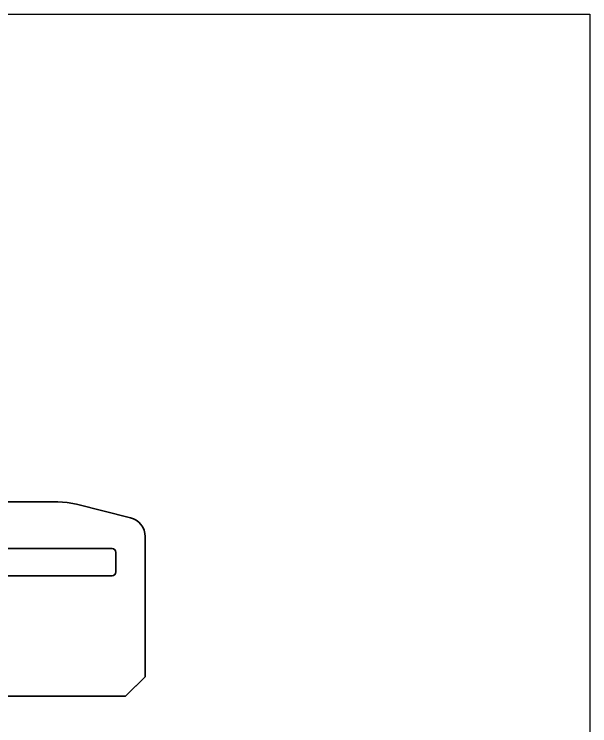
# Model space of a CAD drawing. Extents: x -442948 to -439736, y 420528 to 424220.
# Drawn here: x -442338.3 to -442190, y 423911.1 to 424094.4 of the extents above; entities that cross this region are included whole.
import ezdxf

# ---------------------------------------------------------------- set-up
doc = ezdxf.new("R2010")
doc.units = 0
doc.linetypes.add('DASHED2', pattern=[9.525, 6.35, -3.175])
doc.layers.add('GIZLI', color=8, linetype='DASHED2', lineweight=18)
doc.layers.add('GORUNEN', color=7, linetype='Continuous', lineweight=35)

msp = doc.modelspace()

# ---------------------------------------------------------------- linework, layer by layer
msp.add_lwpolyline([(-442947.93, 424094.38), (-442190.03, 424094.38), (-442190.03, 420528.11), (-442947.93, 420528.11)], close=True)
at = {"layer": 'GIZLI', "color": 6}
for points in [[(-442477.11, 423968.76), (-442327.13, 423968.76)], [(-442322.29, 423968.17), (-442324.69, 423968.61), (-442327.13, 423968.76)], [(-442308.41, 423964.7), (-442322.29, 423968.17)], [(-442304.62, 423959.85), (-442304.8, 423961.16), (-442305.31, 423962.38), (-442306.12, 423963.43), (-442307.18, 423964.22), (-442308.41, 423964.7)], [(-442304.62, 423959.85), (-442304.62, 423923.76)], [(-442313.12, 423956.76), (-442346.12, 423956.76)], [(-442312.12, 423955.76), (-442312.25, 423956.26), (-442312.62, 423956.63), (-442313.12, 423956.76)], [(-442312.12, 423950.76), (-442312.12, 423955.76)], [(-442313.12, 423949.76), (-442312.62, 423949.89), (-442312.25, 423950.26), (-442312.12, 423950.76)], [(-442346.12, 423949.76), (-442313.12, 423949.76)], [(-442304.62, 423923.76), (-442309.62, 423918.76)], [(-442309.62, 423918.76), (-442494.62, 423918.76)]]:
    msp.add_lwpolyline(points, dxfattribs=at)
at = {"layer": 'GORUNEN', "color": 6}
for points in [[(-442477.11, 423968.76), (-442327.13, 423968.76)], [(-442322.29, 423968.17), (-442324.69, 423968.61), (-442327.13, 423968.76)], [(-442308.41, 423964.7), (-442322.29, 423968.17)], [(-442304.62, 423959.85), (-442304.69, 423960.68), (-442304.89, 423961.48), (-442305.23, 423962.24), (-442305.68, 423962.93), (-442306.24, 423963.54), (-442306.9, 423964.05), (-442307.63, 423964.44), (-442308.41, 423964.7)], [(-442304.62, 423923.76), (-442304.62, 423959.85)], [(-442346.12, 423956.76), (-442313.12, 423956.76)], [(-442312.12, 423955.76), (-442312.2, 423956.14), (-442312.41, 423956.47), (-442312.74, 423956.68), (-442313.12, 423956.76)], [(-442312.12, 423950.76), (-442312.12, 423955.76)], [(-442313.12, 423949.76), (-442312.74, 423949.84), (-442312.41, 423950.05), (-442312.2, 423950.38), (-442312.12, 423950.76)], [(-442343.65, 423949.76), (-442313.12, 423949.76)], [(-442304.62, 423923.76), (-442309.62, 423918.76)], [(-442344.15, 423918.76), (-442309.62, 423918.76)]]:
    msp.add_lwpolyline(points, dxfattribs=at)

doc.saveas('drawing.dxf')
